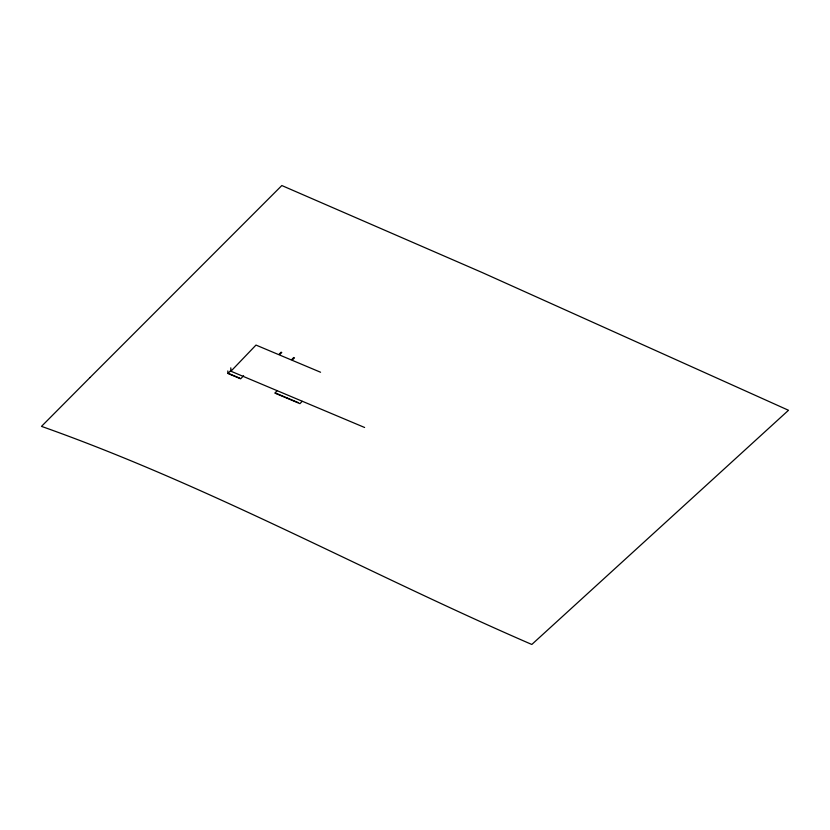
<?xml version="1.0" encoding="UTF-8"?>
<svg xmlns="http://www.w3.org/2000/svg" width="830" height="830" viewBox="0 0 830 830"><rect width="100%" height="100%" fill="white"/><g stroke="black" fill="none" stroke-linecap="round" stroke-linejoin="round"><path stroke-width="1.25" d="M243.615 375.731L240.648 378.822L227.939 373.479L230.906 370.377M364.609 427.481L230.948 371.228L255.993 345.073L278.745 354.649L281.08 352.211L281.764 352.501L279.43 354.939L291.361 359.961L293.695 357.523L294.474 357.844L292.139 360.282L320.567 372.245M277.085 390.764L274.855 393.088L299.952 403.65L302.172 401.326M275.404 393.005L287.087 397.923M287.626 398.151L298.146 402.581M228.655 373.479L239.86 378.2M230.782 367.846L230.948 371.228M227.814 370.948L227.939 373.479M89.982 377.557L41.5 426.371C210.353 486.193 367.638 573.447 531.812 644.464L788.5 410.279L482.303 272.582L281.827 185.536L89.982 377.557"/></g></svg>
